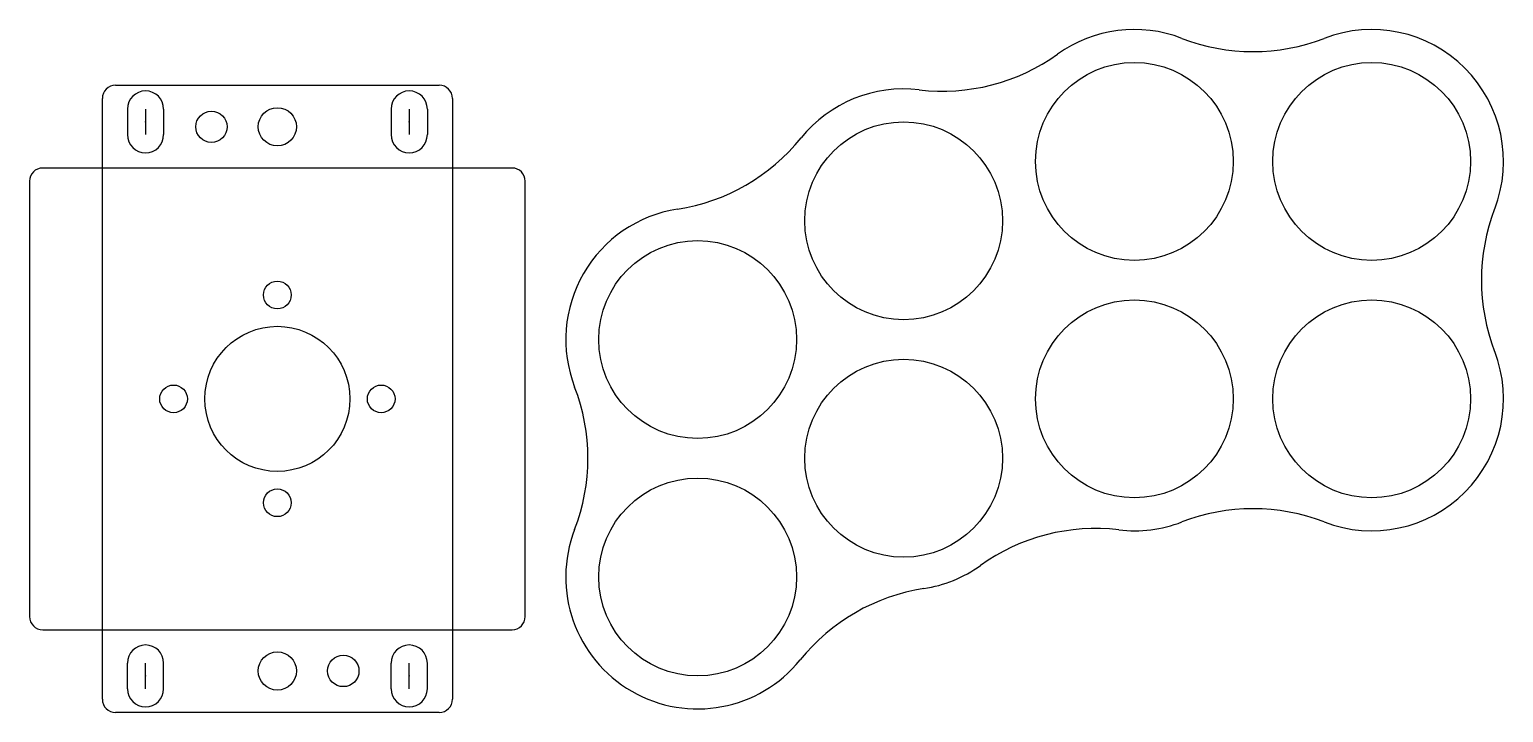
# Model space of a CAD drawing. Header units: millimetres. Extents: x -122 to 102, y 38 to 142.
import ezdxf

# ---------------------------------------------------------------- set-up
doc = ezdxf.new("R2010")
doc.units = ezdxf.units.MM
doc.header["$PDSIZE"] = -1
doc.linetypes.add('CENTERX2', pattern=[20.32, 12.7, -2.54, 2.54, -2.54])

msp = doc.modelspace()

# ---------------------------------------------------------------- linework, layer by layer
at = {"color": 7, "linetype": 'Continuous'}
for p, q in [((-108.59, 133.59), (-84.04, 133.59)), ((-84.04, 133.59), (-59.49, 133.59)), ((-110.59, 40.49), (-110.59, 131.59)), ((-106.79, 129.98), (-106.79, 126.1)), ((-101.29, 129.98), (-101.29, 126.1)), ((-66.79, 129.98), (-66.79, 126.1)), ((-61.29, 129.98), (-61.29, 126.1)), ((-57.49, 131.59), (-57.49, 40.49)), ((-48.44, 121.04), (-119.64, 121.04)), ((-121.64, 119.04), (-121.64, 53.04)), ((-46.44, 86.04), (-46.44, 119.04)), ((-46.44, 53.04), (-46.44, 86.04)), ((-119.64, 51.04), (-48.44, 51.04)), ((-106.79, 42.1), (-106.79, 45.98)), ((-101.29, 42.1), (-101.29, 45.98)), ((-66.79, 42.1), (-66.79, 45.98)), ((-61.29, 42.1), (-61.29, 45.98)), ((-59.49, 38.49), (-108.59, 38.49))]:
    msp.add_line(p, q, dxfattribs=at)
at = {"color": 7, "linetype": 'CENTERX2'}
for p, q in [((-104.04, 129.98), (-104.04, 126.1)), ((-64.04, 129.98), (-64.04, 126.1)), ((-104.04, 42.1), (-104.04, 45.98)), ((-64.04, 42.1), (-64.04, 45.98))]:
    msp.add_line(p, q, dxfattribs=at)
at = {"color": 7, "linetype": 'Continuous'}
for centre, radius in [((45.96, 122.04), 15), ((81.96, 122.04), 15), ((-84.04, 127.29), 2.9), ((-94.04, 127.29), 2.38), ((10.96, 113.04), 15), ((-20.29, 95.04), 15), ((-84.04, 101.79), 2.1), ((45.96, 86.04), 15), ((81.96, 86.04), 15), ((-84.04, 86.04), 11), ((-84.04, 86.04), 11), ((-84.04, 86.04), 11), ((10.96, 77.04), 15), ((-99.79, 86.04), 2.1), ((-68.29, 86.04), 2.1), ((-20.29, 59.04), 15), ((-84.04, 70.29), 2.1), ((-84.04, 44.79), 2.9), ((-74.04, 44.79), 2.38)]:
    msp.add_circle(centre, radius, dxfattribs=at)
for centre, radius, start, end in [((45.96, 122.04), 20, 68.8998, 125.6061), ((81.96, 122.04), 20, 338.8998, 111.1002), ((63.96, 168.69), 30, 248.8998, 291.1002), ((16.85, 162.69), 30, 263.2354, 305.6061), ((-108.59, 131.59), 2, 90, 180), ((-104.04, 129.98), 2.75, 0, 180), ((-64.04, 129.98), 2.75, 0, 180), ((-59.49, 131.59), 2, 0, 90), ((10.96, 113.04), 20, 83.2354, 141.081), ((-104.04, 126.1), 2.75, 180, 0), ((-64.04, 126.1), 2.75, 180, 0), ((-27.95, 144.45), 30, 278.8029, 321.081), ((-119.64, 119.04), 2, 90, 180), ((-48.44, 119.04), 2, 0, 90), ((-20.29, 95.04), 20, 98.8029, 201.1002), ((128.6, 104.04), 30, 158.8998, 201.1002), ((81.96, 86.04), 20, 248.8998, 21.1002), ((-66.94, 77.04), 30, 338.8998, 21.1002), ((63.96, 39.39), 30, 68.8998, 111.1002), ((45.96, 86.04), 20, 263.2354, 291.1002), ((-20.29, 59.04), 20, 158.8998, 321.081), ((40.07, 36.39), 30, 83.2354, 125.6061), ((10.96, 77.04), 20, 278.8029, 305.6061), ((18.61, 27.63), 30, 98.8029, 141.081), ((-119.64, 53.04), 2, 180, 270), ((-48.44, 53.04), 2, 270, 0), ((-104.04, 45.98), 2.75, 0, 180), ((-64.04, 45.98), 2.75, 0, 180), ((-108.59, 40.49), 2, 180, 270), ((-104.04, 42.1), 2.75, 180, 0), ((-64.04, 42.1), 2.75, 180, 0), ((-59.49, 40.49), 2, 270, 0)]:
    msp.add_arc(centre, radius, start, end, dxfattribs=at)
for p in [(-104.04, 128.04), (-64.04, 128.04), (-104.04, 44.04), (-64.04, 44.04)]:
    msp.add_point(p, dxfattribs=at)

doc.saveas('drawing.dxf')
